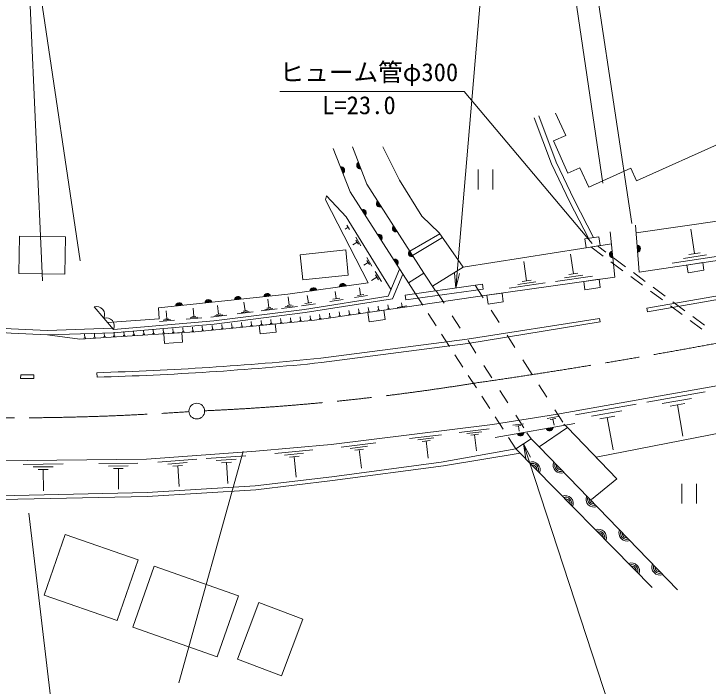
# Model space of a CAD drawing. Units: millimetres, scale not verified. Extents: x 40000 to 680000, y 20000 to 380000.
# Drawn here: x 349679 to 420207, y 242139 to 310395 of the extents above; entities that cross this region are included whole.
import ezdxf
from ezdxf.enums import TextEntityAlignment as Align

# ---------------------------------------------------------------- set-up
doc = ezdxf.new("R2010")
doc.units = ezdxf.units.MM
doc.header["$LTSCALE"] = 1000
doc.linetypes.add('CHAIN', pattern=[18.5, 12, -1.5, 3.5, -1.5])
for name, color, linetype, lineweight in [('M-BGD', 7, 'Continuous', 13), ('M-BMK', 2, 'CHAIN', 13), ('M-BMK-SRVR', 3, 'Continuous', 13), ('M-STR-HTXT', 7, 'Continuous', 13), ('M-STR-STR1', 1, 'Continuous', 13), ('M-STR-STRC', 7, 'Continuous', 13)]:
    doc.layers.add(name, color=color, linetype=linetype, lineweight=lineweight)
doc.styles.add('ＭＳ ゴシック', font='')
doc.styles.get('ＭＳ ゴシック').set_extended_font_data('MS Gothic')

# ---------------------------------------------------------------- blocks, each defined once
blk = doc.blocks.new('open_arrow')
at = {"color": 0, "linetype": 'Continuous', "lineweight": -2}
blk.add_lwpolyline([(7.5, 1.25), (0, 0), (7.5, -1.25)], dxfattribs=at)

msp = doc.modelspace()

# ---------------------------------------------------------------- linework, layer by layer
at = {"layer": 'M-BGD'}
for p, q in [((405738, 298060), (404719, 300314)), ((425107, 298934), (412937, 293435)), ((404492, 297497), (405738, 298060)), ((405972, 294222), (404492, 297497)), ((396851, 294580), (396851, 292580)), ((398351, 294580), (398351, 292580)), ((407189, 294772), (405972, 294222)), ((408078, 292803), (407189, 294772)), ((412351, 294733), (408078, 292803)), ((412937, 293435), (412351, 294733)), ((381353, 291527), (381423, 291910)), ((385685, 283097), (381353, 291527)), ((434366, 291272), (412906, 288151)), ((383630, 288733), (383331, 288550)), ((383492, 288957), (383767, 288509)), ((413206, 284163), (412847, 288936)), ((418818, 286052), (418441, 288552)), ((389906, 286292), (392955, 288075)), ((410260, 288259), (410728, 283673)), ((384557, 287213), (384103, 286934)), ((384408, 287709), (384932, 286858)), ((384426, 287426), (384688, 287001)), ((393223, 287689), (390180, 285865)), ((395316, 284683), (410383, 287055)), ((413206, 284163), (436183, 287625)), ((409535, 285808), (408294, 286726)), ((409801, 286205), (408956, 286830)), ((385527, 285646), (386051, 284794)), ((406517, 283991), (406232, 285996)), ((421256, 285780), (416569, 285074)), ((420037, 285916), (417693, 285563)), ((419404, 286140), (418232, 285964)), ((385676, 285150), (385222, 284871)), ((385545, 285363), (385806, 284937)), ((401768, 283301), (401492, 285250)), ((411545, 284321), (410339, 285213)), ((411811, 284718), (410605, 285610)), ((386386, 284249), (387014, 283227)), ((387714, 281723), (388871, 284469)), ((392200, 282753), (395316, 284683)), ((386564, 283655), (386019, 283320)), ((386407, 283910), (386721, 283399)), ((388132, 281454), (389186, 283978)), ((391339, 284061), (392520, 282267)), ((397719, 281825), (410728, 283673)), ((408469, 283756), (404708, 283222)), ((407493, 283874), (405613, 283606)), ((406987, 284058), (406047, 283924)), ((413555, 282835), (412349, 283727)), ((413821, 283232), (412615, 284124)), ((389764, 283078), (390478, 281979)), ((403665, 283074), (400011, 282555)), ((402717, 283188), (400890, 282928)), ((402225, 283366), (401312, 283237)), ((382437, 281483), (382323, 282210)), ((384903, 281864), (384793, 282565)), ((415565, 281348), (414359, 282240)), ((415831, 281745), (414625, 282637)), ((375582, 280552), (375473, 281420)), ((377646, 280811), (377537, 281679)), ((379594, 281043), (379475, 281801)), ((383147, 281409), (381784, 281194)), ((382778, 281537), (382096, 281429)), ((385587, 281793), (384274, 281586)), ((385231, 281916), (384575, 281813)), ((389617, 280660), (397719, 281825)), ((370482, 279910), (370373, 280779)), ((373160, 280247), (373051, 281115)), ((378067, 280754), (377253, 280651)), ((377849, 280837), (377442, 280785)), ((380335, 280966), (378913, 280742)), ((379949, 281099), (379239, 280987)), ((386735, 280325), (386678, 280721)), ((387725, 280467), (387668, 280863)), ((389606, 280739), (388616, 280596)), ((389111, 280667), (389054, 281063)), ((417575, 279862), (416369, 280754)), ((417841, 280259), (416635, 281150)), ((359786, 278354), (357842, 280637)), ((365213, 279423), (365144, 280235)), ((367969, 279668), (367896, 280521)), ((374001, 280132), (372373, 279927)), ((373581, 280190), (372766, 280087)), ((373363, 280273), (372956, 280221)), ((376424, 280437), (374796, 280232)), ((376003, 280494), (375189, 280392)), ((375786, 280577), (375379, 280526)), ((378487, 280696), (376859, 280492)), ((381786, 279611), (381729, 280007)), ((382776, 279753), (382719, 280149)), ((383766, 279896), (383709, 280292)), ((384855, 280053), (384657, 280025)), ((384756, 280039), (384699, 280435)), ((385844, 280196), (385647, 280168)), ((385745, 280182), (385688, 280578)), ((386834, 280339), (386636, 280310)), ((387824, 280482), (387626, 280453)), ((365602, 279354), (364841, 279289)), ((365403, 279439), (365023, 279407)), ((368787, 279523), (367188, 279387)), ((368378, 279596), (367579, 279528)), ((368169, 279685), (367769, 279651)), ((371324, 279795), (369695, 279591)), ((370903, 279853), (370089, 279750)), ((370686, 279936), (370279, 279885)), ((375824, 278955), (375785, 279353)), ((376819, 279052), (376780, 279450)), ((377814, 279149), (377775, 279547)), ((378810, 279246), (378771, 279644)), ((379904, 279353), (379705, 279334)), ((379805, 279343), (379766, 279741)), ((380896, 279482), (380698, 279454)), ((380797, 279468), (380740, 279864)), ((381885, 279625), (381688, 279596)), ((382875, 279768), (382677, 279739)), ((383865, 279911), (383667, 279882)), ((409176, 279466), (409236, 279137)), ((419851, 278772), (418645, 279664)), ((365991, 279285), (364469, 279155)), ((368857, 278275), (368818, 278673)), ((369852, 278372), (369813, 278770)), ((370847, 278469), (370808, 278867)), ((371843, 278566), (371804, 278964)), ((372937, 278673), (372738, 278654)), ((372838, 278663), (372799, 279062)), ((373933, 278770), (373734, 278751)), ((373833, 278761), (373794, 279159)), ((374928, 278867), (374729, 278848)), ((374828, 278858), (374790, 279256)), ((375923, 278965), (375724, 278945)), ((376918, 279062), (376719, 279042)), ((377914, 279159), (377715, 279139)), ((378909, 279256), (378710, 279236)), ((419585, 278375), (418379, 279267)), ((353100, 277807), (359814, 278025)), ((353102, 278257), (359686, 278471)), ((356883, 277488), (356858, 277887)), ((357881, 277552), (357856, 277951)), ((358879, 277615), (358854, 278014)), ((359877, 277679), (359852, 278078)), ((360875, 277742), (360850, 278141)), ((361873, 277805), (361848, 278205)), ((362871, 277869), (362846, 278268)), ((363969, 277939), (363769, 277926)), ((363869, 277932), (363844, 278331)), ((364967, 278002), (364767, 277989)), ((364867, 277996), (364842, 278395)), ((365965, 278065), (365765, 278053)), ((365865, 278059), (365840, 278458)), ((366963, 278129), (366763, 278116)), ((366863, 278122), (366838, 278522)), ((367961, 278192), (367761, 278179)), ((367861, 278186), (367835, 278585)), ((368956, 278285), (368757, 278265)), ((369952, 278382), (369753, 278362)), ((370947, 278479), (370748, 278459)), ((371942, 278576), (371743, 278557)), ((356983, 277495), (356783, 277482)), ((357981, 277558), (357781, 277545)), ((358979, 277621), (358779, 277609)), ((359977, 277685), (359777, 277672)), ((360975, 277748), (360775, 277736)), ((361973, 277812), (361773, 277799)), ((362971, 277875), (362771, 277862)), ((358120, 273965), (358133, 273506)), ((427407, 273741), (404910, 269755)), ((413978, 270955), (419918, 272008)), ((415533, 270822), (418503, 271348)), ((406751, 269675), (412893, 270763)), ((416346, 270558), (417831, 270821)), ((417088, 270689), (417650, 267521)), ((404910, 269755), (398295, 268706)), ((403846, 269302), (404990, 269504)), ((408359, 269537), (411430, 270081)), ((409200, 269264), (410735, 269536)), ((398582, 267394), (406677, 268797)), ((400384, 268648), (401439, 268778)), ((404159, 269200), (404731, 269301)), ((404445, 269250), (404553, 268640)), ((408828, 265379), (428251, 269198)), ((409967, 269400), (410547, 266125)), ((394903, 267885), (397962, 268262)), ((400665, 268540), (401192, 268604)), ((400929, 268572), (400998, 268009)), ((389865, 267265), (393132, 267668)), ((390709, 267148), (392342, 267349)), ((395693, 267776), (397222, 267964)), ((396100, 267619), (396865, 267713)), ((396482, 267666), (396683, 266034)), ((382913, 266410), (386466, 266847)), ((391144, 266981), (391961, 267081)), ((391552, 267031), (391767, 265289)), ((376185, 265774), (380053, 266121)), ((383830, 266282), (385607, 266501)), ((384304, 266100), (385192, 266209)), ((384748, 266155), (384981, 264260)), ((414529, 252138), (400673, 266235)), ((403036, 266441), (417091, 251928)), ((369217, 265236), (373243, 265528)), ((370243, 265041), (372256, 265187)), ((377175, 265603), (379109, 265776)), ((377682, 265388), (378648, 265475)), ((378165, 265432), (378350, 263369)), ((350613, 264652), (354683, 264699)), ((358307, 264741), (362265, 264786)), ((359300, 264488), (361279, 264511)), ((364309, 264880), (368258, 265167)), ((365315, 264688), (367290, 264832)), ((365828, 264461), (366815, 264533)), ((366322, 264497), (366475, 262391)), ((370766, 264809), (371772, 264882)), ((371269, 264846), (371425, 262698)), ((351634, 264392), (353669, 264416)), ((352146, 264127), (353163, 264139)), ((352654, 264133), (352679, 261962)), ((359798, 264230), (360787, 264241)), ((360292, 264236), (360317, 262125)), ((417522, 262685), (417522, 260685)), ((419022, 262685), (419022, 260685))]:
    msp.add_line(p, q, dxfattribs=at)
for points in [[(408050, 287606), (406150, 291294), (404301, 295154), (402547, 299857)], [(408570, 287688), (406598, 291516), (404762, 295350), (403015, 300032)], [(384084, 296910), (385535, 293096), (391339, 284061), (389764, 283078), (383836, 292312), (382117, 296734)], [(387174, 296906), (388841, 293514), (391122, 289864), (392894, 288162), (395316, 284683)], [(381423, 291910), (383451, 289788), (387997, 282393)], [(385685, 283097), (377508, 281923), (364371, 280556)], [(359786, 278354), (369989, 279224), (379219, 280385), (387714, 281723)], [(359814, 278025), (370023, 278896), (379265, 280058), (388132, 281454)], [(353100, 277807), (356382, 277377), (368104, 278122), (380211, 279303), (389617, 280660)], [(359184, 279061), (364449, 279418), (364371, 280556)], [(380874, 275443), (395716, 277377), (409176, 279466)], [(342664, 278913), (349413, 278412), (353102, 278257)], [(380933, 274987), (395781, 276922), (409236, 279137)], [(342631, 278465), (349387, 277963), (353100, 277807)], [(398295, 268706), (381900, 266688), (374266, 266004), (363141, 265196), (347945, 265021)], [(405922, 268406), (410926, 263193), (408352, 261087)], [(400673, 266235), (393076, 264890), (381982, 263401), (374208, 262471), (363206, 261786), (348205, 261467)], [(401116, 265783), (393332, 264509), (382035, 263004), (374244, 262072), (363222, 261387), (348470, 261072)]]:
    msp.add_lwpolyline(points, dxfattribs=at)
for points in [[(350198, 284050), (354846, 283972), (354910, 287761), (350262, 287839)], [(407833, 286653), (409255, 286877), (409114, 287774), (407692, 287550)], [(379018, 283381), (383655, 283869), (383386, 286428), (378748, 285940)], [(418047, 284892), (419670, 285137), (419788, 284357), (418165, 284112)], [(413994, 280508), (436915, 284509), (436976, 284159), (414055, 280158)], [(407568, 283224), (409130, 283446), (409249, 282606), (407688, 282384)], [(397719, 281825), (399272, 282046), (399400, 281143), (397848, 280922)], [(385638, 280086), (387249, 280319), (387386, 279369), (385775, 279137)], [(374603, 278756), (376225, 278914), (376308, 278064), (374686, 277906)], [(364906, 277919), (366757, 278036), (366819, 277057), (364968, 276940)], [(350369, 273747), (351721, 273737), (351718, 273373), (350366, 273383)], [(354882, 257523), (362307, 254945), (360175, 248808), (352751, 251387)], [(363937, 254308), (372505, 251292), (370331, 245116), (361763, 248132)], [(372413, 244863), (374565, 250619), (379023, 248952), (376870, 243196)]]:
    msp.add_lwpolyline(points, close=True, dxfattribs=at)
for centre, radius, start, end in [((382926, 294504), 354, 300.04792, 102.45309), ((384860, 295022), 354, 119.62263, 282.02781), ((384860, 295022), 283, 121.84667, 279.80377), ((384860, 295022), 212, 125.59299, 276.05744), ((384860, 295022), 142, 133.30472, 268.34571), ((384860, 295022), 100, 143.62239, 258.02805), ((382926, 294504), 283, 302.27196, 100.22906), ((382926, 294504), 212, 306.01828, 96.48273), ((382926, 294504), 142, 313.73001, 88.771), ((382926, 294504), 100, 324.04767, 78.45334), ((386861, 291132), 354, 131.51514, 293.92031), ((386861, 291132), 283, 133.73918, 291.69628), ((386861, 291132), 212, 137.4855, 287.94995), ((386861, 291132), 142, 145.19723, 280.23822), ((386861, 291132), 100, 155.51489, 269.92056), ((385134, 290191), 354, 311.49349, 113.89867), ((385134, 290191), 283, 313.71753, 111.67463), ((385134, 290191), 212, 317.46385, 107.9283), ((385134, 290191), 142, 325.17558, 100.21657), ((385134, 290191), 100, 335.49324, 89.89891), ((388482, 288608), 354, 131.51514, 293.92031), ((388482, 288608), 283, 133.73918, 291.69628), ((388482, 288608), 212, 137.4855, 287.94995), ((388482, 288608), 142, 145.19723, 280.23822), ((388482, 288608), 100, 155.51489, 269.92056), ((386754, 287666), 354, 311.49349, 113.89867), ((386754, 287666), 283, 313.71753, 111.67463), ((386754, 287666), 212, 317.46385, 107.9283), ((386754, 287666), 142, 325.17558, 100.21657), ((386754, 287666), 100, 335.49324, 89.89891), ((390104, 286084), 354, 131.51514, 293.92031), ((412972, 286545), 354, 283.09587, 85.50105), ((412972, 286545), 283, 285.31991, 83.27701), ((412972, 286545), 212, 289.06624, 79.53069), ((412972, 286545), 142, 296.77797, 71.81896), ((412972, 286545), 100, 307.09563, 61.50129), ((390104, 286084), 283, 133.73918, 291.69628), ((390104, 286084), 212, 137.4855, 287.94995), ((390104, 286084), 142, 145.19723, 280.23822), ((390104, 286084), 100, 155.51489, 269.92056), ((410548, 285972), 354, 104.62375, 267.02893), ((410548, 285972), 283, 106.84779, 264.80489), ((410548, 285972), 212, 110.59412, 261.05857), ((410548, 285972), 142, 118.30585, 253.34684), ((410548, 285972), 100, 128.62351, 243.02917), ((388375, 285141), 354, 311.49349, 113.89867), ((388375, 285141), 283, 313.71753, 111.67463), ((388375, 285141), 212, 317.46385, 107.9283), ((388375, 285141), 142, 325.17558, 100.21657), ((388375, 285141), 100, 335.49324, 89.89891), ((383089, 282669), 354, 16.96576, 179.37094), ((383089, 282669), 283, 19.1898, 177.1469), ((383089, 282669), 212, 22.93613, 173.40057), ((380119, 282243), 354, 16.96576, 179.37094), ((380119, 282243), 283, 19.1898, 177.1469), ((380119, 282243), 212, 22.93613, 173.40057), ((380119, 282243), 142, 30.64786, 165.68884), ((380119, 282243), 100, 40.96552, 155.37118), ((383089, 282669), 142, 30.64786, 165.68884), ((383089, 282669), 100, 40.96552, 155.37118), ((372437, 281341), 354, 14.73691, 177.14209), ((372437, 281341), 283, 16.96095, 174.91805), ((372437, 281341), 212, 20.70728, 171.17173), ((372437, 281341), 142, 28.41901, 163.46), ((372437, 281341), 100, 38.73667, 153.14233), ((375421, 281651), 354, 14.73691, 177.14209), ((375421, 281651), 283, 16.96095, 174.91805), ((375421, 281651), 212, 20.70728, 171.17173), ((375421, 281651), 142, 28.41901, 163.46), ((375421, 281651), 100, 38.73667, 153.14233), ((366469, 280720), 354, 14.73691, 177.14209), ((366469, 280720), 283, 16.96095, 174.91805), ((366469, 280720), 212, 20.70728, 171.17173), ((366469, 280720), 142, 28.41901, 163.46), ((366469, 280720), 100, 38.73667, 153.14233), ((369453, 281031), 354, 14.73691, 177.14209), ((369453, 281031), 283, 16.96095, 174.91805), ((369453, 281031), 212, 20.70728, 171.17173), ((369453, 281031), 142, 28.41901, 163.46), ((369453, 281031), 100, 38.73667, 153.14233), ((358090, 279864), 812, 333.02996, 107.8314), ((359063, 278722), 812, 333.02996, 107.8314), ((349091, 588873), 315037, 271.64243, 275.79018), ((349091, 588873), 315498, 271.64243, 275.79018), ((404099, 268405), 354, 198.63526, 1.04044), ((404099, 268405), 283, 200.8593, 358.8164), ((404099, 268405), 212, 204.60563, 355.07008), ((404099, 268405), 142, 212.31736, 347.35835), ((404099, 268405), 100, 222.63502, 337.04068), ((401143, 267893), 354, 198.63526, 1.04044), ((401143, 267893), 283, 200.8593, 358.8164), ((401143, 267893), 212, 204.60563, 355.07008), ((401143, 267893), 142, 212.31736, 347.35835), ((401143, 267893), 100, 222.63502, 337.04068), ((402331, 264102), 812, 337.12833, 111.8886), ((402331, 264102), 650, 343.24411, 105.77281), ((402331, 264102), 488, 354.3768, 94.64012), ((405279, 264574), 812, 156.70051, 291.46078), ((405279, 264574), 650, 162.8163, 285.34499), ((405279, 264574), 488, 173.94899, 274.2123), ((402331, 264102), 325, 28.56609, 60.45083), ((405279, 264574), 325, 208.13828, 240.02301), ((405696, 260679), 812, 337.12833, 111.8886), ((405696, 260679), 650, 343.24411, 105.77281), ((405696, 260679), 488, 354.3768, 94.64012), ((405696, 260679), 325, 28.56609, 60.45083), ((408619, 261126), 812, 156.70051, 291.46078), ((408619, 261126), 650, 162.8163, 285.34499), ((408619, 261126), 488, 173.94899, 274.2123), ((408619, 261126), 325, 208.13828, 240.02301), ((409060, 257256), 812, 337.12833, 111.8886), ((409060, 257256), 650, 343.24411, 105.77281), ((409060, 257256), 488, 354.3768, 94.64012), ((409060, 257256), 325, 28.56609, 60.45083), ((411958, 257678), 812, 156.70051, 291.46078), ((411958, 257678), 650, 162.8163, 285.34499), ((411958, 257678), 488, 173.94899, 274.2123), ((411958, 257678), 325, 208.13828, 240.02301), ((412425, 253833), 812, 337.12833, 111.8886), ((412425, 253833), 650, 343.24411, 105.77281), ((412425, 253833), 488, 354.3768, 94.64012), ((412425, 253833), 325, 28.56609, 60.45083), ((415297, 254230), 812, 156.70051, 291.46078), ((415297, 254230), 650, 162.8163, 285.34499), ((415297, 254230), 488, 173.94899, 274.2123), ((415297, 254230), 325, 208.13828, 240.02301)]:
    msp.add_arc(centre, radius, start, end, dxfattribs=at)
at = {"layer": 'M-BMK'}
for centre, radius, start, end in [((311686, 864411), 597557, 278.15263, 281.44616), ((358712, 506675), 236805, 272.50471, 279.16405), ((349074, 536573), 267200, 266.49631, 273.94627)]:
    msp.add_arc(centre, radius, start, end, dxfattribs=at)
at = {"layer": 'M-BMK-SRVR'}
msp.add_circle((368261, 270063), 800, dxfattribs=at)
at = {"layer": 'M-STR-HTXT'}
for p, q in [((394563, 282556), (399326, 338034)), ((409526, 293205), (404811, 324992)), ((412461, 289107), (407096, 324705)), ((352578, 283280), (351040, 317653)), ((356400, 285324), (351684, 317111)), ((395431, 302509), (376681, 302509)), ((408420, 287095), (395431, 302509)), ((351204, 259687), (355456, 223939))]:
    msp.add_line(p, q, dxfattribs=at)
msp.add_lwpolyline([(401457, 266736), (420000, 210000), (447965, 210000)], dxfattribs=at)
at = {"layer": 'M-STR-STR1'}
for p, q in [((396543, 282836), (397351, 281572)), ((392583, 282276), (393391, 281013)), ((391227, 280822), (390478, 281979)), ((398159, 280309), (398967, 279045)), ((392586, 278723), (391771, 279983)), ((394199, 279749), (395008, 278485)), ((393945, 276625), (393130, 277884)), ((395816, 277222), (396624, 275958)), ((399776, 277781), (400584, 276518)), ((395304, 274526), (394488, 275786)), ((401392, 275254), (402341, 273771)), ((397432, 274695), (398241, 273431)), ((396663, 272428), (395847, 273687)), ((403009, 272727), (403817, 271463)), ((398021, 270329), (397206, 271589)), ((399049, 272167), (399857, 270904)), ((404625, 270200), (405434, 268936)), ((399380, 268231), (398565, 269490)), ((400666, 269640), (401474, 268377)), ((400673, 266235), (399924, 267391)), ((400673, 266235), (402241, 267237))]:
    msp.add_line(p, q, dxfattribs=at)
msp.add_lwpolyline([(389491, 281348), (397362, 282460), (397294, 282942), (389423, 281829)], close=True, dxfattribs=at)
msp.add_lwpolyline([(401804, 267860), (402241, 267237), (403036, 266441), (405922, 268406), (405563, 268734)], dxfattribs=at)
at = {"layer": 'M-STR-STRC'}
msp.add_line((372963, 265972), (366435, 242484), dxfattribs=at)

# ---------------------------------------------------------------- block references
at = {"layer": 'M-STR-HTXT', "xscale": 200, "yscale": 200}
for p, rotation in [((394563, 282556), 85.1), ((401457, 266736), 288.1)]:
    msp.add_blockref('open_arrow', p, dxfattribs=dict(at, rotation=rotation))

# ---------------------------------------------------------------- texts
at = {"layer": 'M-STR-HTXT', "style": 'ＭＳ ゴシック'}
msp.add_text('ヒューム管φ300', height=1833, dxfattribs=at).set_placement((376681, 303009), align=Align.BOTTOM_LEFT)
msp.add_text('L=23.0', height=1833, dxfattribs=at).set_placement((384732, 299661), align=Align.BOTTOM_CENTER)

doc.saveas('drawing.dxf')
